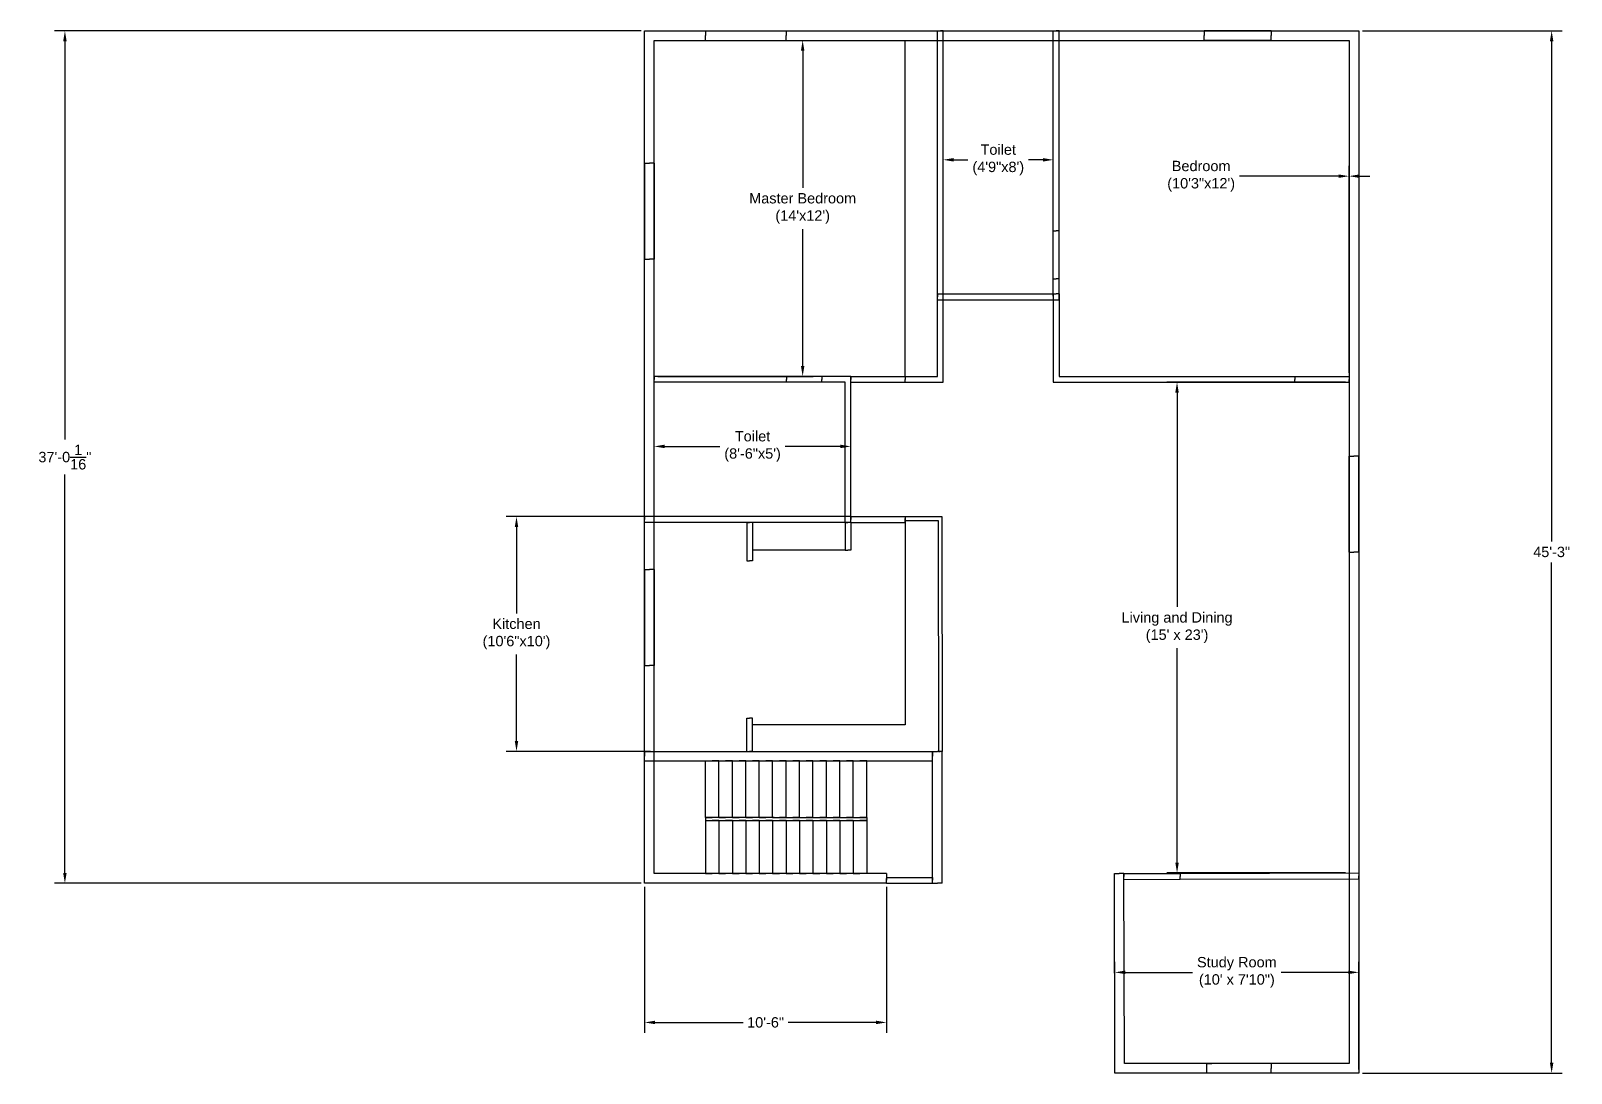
# Model space of a CAD drawing. Header units: inches. Extents: x -446 to 357, y -99 to 444.
import ezdxf

# ---------------------------------------------------------------- set-up
doc = ezdxf.new("R2010")
doc.units = ezdxf.units.IN
doc.header["$MEASUREMENT"] = 0
for name, color, linetype in [('Dimensions', 6, 'Continuous'), ('Doors', 1, 'Continuous'), ('Kitchen', 2, 'Continuous'), ('Stairs', 3, 'Continuous'), ('Walls', 253, 'Continuous'), ('Windows', 4, 'Continuous')]:
    doc.layers.add(name, color=color, linetype=linetype)
doc.styles.get("Standard").update_dxf_attribs({"font": 'arial.ttf'})
doc.dimstyles.get("Standard").update_dxf_attribs({"dimscale": 30, "dimtxt": 0.18, "dimasz": 0.18, "dimexe": 0.18, "dimexo": 0.0625, "dimgap": 0.09, "dimtad": 0, "dimtih": 1, "dimtoh": 1, "dimdec": 4, "dimzin": 0, "dimdsep": 46, "dimlunit": 4, "dimtxsty": 'Standard', "dimcen": 0.09, "dimadec": 0, "dimazin": 0, "dimtfac": 1, "dimtdec": 4, "dimtofl": 0, "dimtmove": 0, "dimatfit": 3, "dimfxl": 1, "dimtolj": 1, "dimtzin": 0, "dimarcsym": 0})

# ---------------------------------------------------------------- blocks, each defined once
blk = doc.blocks.new('*D6')
at = {"layer": 'Defpoints', "color": 0, "transparency": 16777216}
for p in [(246, 444.06), (246, -98.94), (346.5, -98.94)]:
    blk.add_point(p, dxfattribs=at)
at = {"layer": 'Dimensions', "color": 0, "lineweight": -2, "transparency": 16777216}
for p, q in [((247.88, 444.06), (351.9, 444.06)), ((346.5, 438.66), (346.5, 178.02)), ((346.5, -93.54), (346.5, 167.1)), ((247.88, -98.94), (351.9, -98.94))]:
    blk.add_line(p, q, dxfattribs=at)
at = {"layer": 'Dimensions', "color": 0, "transparency": 16777216}
for points in [[(345.6, 438.66), (347.4, 438.66), (346.5, 444.06)], [(345.6, -93.54), (347.4, -93.54), (346.5, -98.94)]]:
    blk.add_solid(points, dxfattribs=at)
at = {"layer": 'Dimensions', "color": 0, "transparency": 16777216, "insert": (346.5, 172.56), "char_height": 5.4, "attachment_point": 5}
blk.add_mtext('\\A1;45\'-3"', dxfattribs=at)
blk = doc.blocks.new('*D39')
at = {"layer": 'Defpoints', "color": 0, "transparency": 16777216}
for p in [(-428.02, 444.06), (-126, 444.06), (-126, 0)]:
    blk.add_point(p, dxfattribs=at)
at = {"layer": 'Dimensions', "color": 0, "lineweight": -2, "transparency": 16777216}
for p, q in [((-127.88, 444.06), (-433.42, 444.06)), ((-428.02, 438.66), (-428.02, 231.15)), ((-428.02, 5.4), (-428.02, 212.92)), ((-127.88, 0), (-433.42, 0))]:
    blk.add_line(p, q, dxfattribs=at)
at = {"layer": 'Dimensions', "color": 0, "transparency": 16777216}
for points in [[(-428.92, 438.66), (-427.12, 438.66), (-428.02, 444.06)], [(-428.92, 5.4), (-427.12, 5.4), (-428.02, 0)]]:
    blk.add_solid(points, dxfattribs=at)
at = {"layer": 'Dimensions', "color": 0, "transparency": 16777216, "insert": (-428.02, 222.03), "char_height": 5.4, "attachment_point": 5}
blk.add_mtext('\\A1;37\'-0{\\H1x;\\S1/16;}"', dxfattribs=at)
blk = doc.blocks.new('*D41')
at = {"layer": 'Defpoints', "color": 0, "transparency": 16777216}
for p in [(-126, 0), (0, 0), (0, -72.5)]:
    blk.add_point(p, dxfattribs=at)
at = {"layer": 'Dimensions', "color": 0, "lineweight": -2, "transparency": 16777216}
for p, q in [((-126, -1.87), (-126, -77.9)), ((0, -1.87), (0, -77.9)), ((-120.6, -72.5), (-74.72, -72.5)), ((-5.4, -72.5), (-51.28, -72.5))]:
    blk.add_line(p, q, dxfattribs=at)
at = {"layer": 'Dimensions', "color": 0, "transparency": 16777216}
for points in [[(-120.6, -71.6), (-120.6, -73.4), (-126, -72.5)], [(-5.4, -71.6), (-5.4, -73.4), (0, -72.5)]]:
    blk.add_solid(points, dxfattribs=at)
at = {"layer": 'Dimensions', "color": 0, "transparency": 16777216, "insert": (-63, -72.5), "char_height": 5.4, "attachment_point": 5}
blk.add_mtext('\\A1;10\'-6"', dxfattribs=at)
blk = doc.blocks.new('*D45')
at = {"layer": 'Defpoints', "color": 0, "transparency": 16777216}
for p in [(-121, 439.06), (-43.68, 439.06), (-121, 264)]:
    blk.add_point(p, dxfattribs=at)
at = {"layer": 'Dimensions', "color": 0, "lineweight": -2, "transparency": 16777216}
for p, q in [((-119.12, 439.06), (-38.28, 439.06)), ((-43.68, 433.66), (-43.68, 362.27)), ((-43.68, 269.4), (-43.68, 340.79)), ((-119.12, 264), (-38.28, 264))]:
    blk.add_line(p, q, dxfattribs=at)
at = {"layer": 'Dimensions', "color": 0, "transparency": 16777216}
for points in [[(-44.58, 433.66), (-42.78, 433.66), (-43.68, 439.06)], [(-44.58, 269.4), (-42.78, 269.4), (-43.68, 264)]]:
    blk.add_solid(points, dxfattribs=at)
at = {"layer": 'Dimensions', "color": 0, "transparency": 16777216, "insert": (-43.68, 351.53), "char_height": 5.4, "attachment_point": 5}
blk.add_mtext("\\A1;Master Bedroom\\P(14'x12')", dxfattribs=at)
blk = doc.blocks.new('*D47')
at = {"layer": 'Defpoints', "color": 0, "transparency": 16777216}
for p in [(-18.63, 227.57), (-121, 188), (-18.63, 188)]:
    blk.add_point(p, dxfattribs=at)
at = {"layer": 'Dimensions', "color": 0, "lineweight": -2, "transparency": 16777216}
for p, q in [((-121, 189.88), (-121, 232.97)), ((-18.63, 189.88), (-18.63, 232.97)), ((-115.6, 227.57), (-86.84, 227.57)), ((-24.03, 227.57), (-52.72, 227.57))]:
    blk.add_line(p, q, dxfattribs=at)
at = {"layer": 'Dimensions', "color": 0, "transparency": 16777216}
for points in [[(-115.6, 228.47), (-115.6, 226.67), (-121, 227.57)], [(-24.03, 228.47), (-24.03, 226.67), (-18.63, 227.57)]]:
    blk.add_solid(points, dxfattribs=at)
at = {"layer": 'Dimensions', "color": 0, "transparency": 16777216, "insert": (-69.78, 227.57), "char_height": 5.4, "attachment_point": 5}
blk.add_mtext('\\A1;Toilet\\P(8\'-6"x5\')', dxfattribs=at)
blk = doc.blocks.new('*D48')
at = {"layer": 'Defpoints', "color": 0, "transparency": 16777216}
for p in [(241, 439.06), (241, 368.34), (241, 264)]:
    blk.add_point(p, dxfattribs=at)
at = {"layer": 'Dimensions', "color": 0, "lineweight": -2, "transparency": 16777216}
for p, q in [((241, 437.19), (241, 362.94)), ((241, 265.88), (241, 373.74)), ((235.6, 368.34), (183.91, 368.34)), ((246.4, 368.34), (251.8, 368.34))]:
    blk.add_line(p, q, dxfattribs=at)
at = {"layer": 'Dimensions', "color": 0, "transparency": 16777216}
for points in [[(235.6, 369.24), (235.6, 367.44), (241, 368.34)], [(246.4, 369.24), (246.4, 367.44), (241, 368.34)]]:
    blk.add_solid(points, dxfattribs=at)
at = {"layer": 'Dimensions', "color": 0, "transparency": 16777216, "insert": (163.91, 368.34), "char_height": 5.4, "attachment_point": 5}
blk.add_mtext('\\A1;Bedroom\\P(10\'3"x12\')', dxfattribs=at)
blk = doc.blocks.new('*D49')
at = {"layer": 'Defpoints', "color": 0, "transparency": 16777216}
for p in [(86.9, 376.86), (29.54, 303.96), (86.9, 303.96)]:
    blk.add_point(p, dxfattribs=at)
at = {"layer": 'Dimensions', "color": 0, "lineweight": -2, "transparency": 16777216}
for p, q in [((29.54, 305.84), (29.54, 382.26)), ((86.9, 305.84), (86.9, 382.26)), ((34.94, 376.86), (42.42, 376.86)), ((81.5, 376.86), (74.03, 376.86))]:
    blk.add_line(p, q, dxfattribs=at)
at = {"layer": 'Dimensions', "color": 0, "transparency": 16777216}
for points in [[(34.94, 377.76), (34.94, 375.96), (29.54, 376.86)], [(81.5, 377.76), (81.5, 375.96), (86.9, 376.86)]]:
    blk.add_solid(points, dxfattribs=at)
at = {"layer": 'Dimensions', "color": 0, "transparency": 16777216, "insert": (58.22, 376.86), "char_height": 5.4, "attachment_point": 5}
blk.add_mtext('\\A1;Toilet\\P(4\'9"x8\')', dxfattribs=at)
blk = doc.blocks.new('*D50')
at = {"layer": 'Defpoints', "color": 0, "transparency": 16777216}
for p in [(-192.76, 191), (-121, 191), (-121, 68.69)]:
    blk.add_point(p, dxfattribs=at)
at = {"layer": 'Dimensions', "color": 0, "lineweight": -2, "transparency": 16777216}
for p, q in [((-122.88, 191), (-198.16, 191)), ((-192.76, 185.6), (-192.76, 140.59)), ((-192.76, 74.09), (-192.76, 119.11)), ((-122.88, 68.69), (-198.16, 68.69))]:
    blk.add_line(p, q, dxfattribs=at)
at = {"layer": 'Dimensions', "color": 0, "transparency": 16777216}
for points in [[(-193.66, 185.6), (-191.86, 185.6), (-192.76, 191)], [(-193.66, 74.09), (-191.86, 74.09), (-192.76, 68.69)]]:
    blk.add_solid(points, dxfattribs=at)
at = {"layer": 'Dimensions', "color": 0, "transparency": 16777216, "insert": (-192.76, 129.85), "char_height": 5.4, "attachment_point": 5}
blk.add_mtext('\\A1;Kitchen\\P(10\'6"x10\')', dxfattribs=at)
blk = doc.blocks.new('*D51')
at = {"layer": 'Defpoints', "color": 0, "transparency": 16777216}
for p in [(246, -46.41), (119, -98.94), (246, -98.94)]:
    blk.add_point(p, dxfattribs=at)
at = {"layer": 'Dimensions', "color": 0, "lineweight": -2, "transparency": 16777216}
for p, q in [((119, -97.06), (119, -41.01)), ((124.4, -46.41), (159.46, -46.41)), ((240.6, -46.41), (205.54, -46.41)), ((246, -97.06), (246, -41.01))]:
    blk.add_line(p, q, dxfattribs=at)
at = {"layer": 'Dimensions', "color": 0, "transparency": 16777216}
for points in [[(124.4, -45.51), (124.4, -47.31), (119, -46.41)], [(240.6, -45.51), (240.6, -47.31), (246, -46.41)]]:
    blk.add_solid(points, dxfattribs=at)
at = {"layer": 'Dimensions', "color": 0, "transparency": 16777216, "insert": (182.5, -46.41), "char_height": 5.4, "attachment_point": 5}
blk.add_mtext('\\A1;Study Room\\P(10\' x 7\'10")', dxfattribs=at)
blk = doc.blocks.new('*D52')
at = {"layer": 'Defpoints', "color": 0, "transparency": 16777216}
for p in [(241, 261), (151.35, 5.37), (241, 5.37)]:
    blk.add_point(p, dxfattribs=at)
at = {"layer": 'Dimensions', "color": 0, "lineweight": -2, "transparency": 16777216}
for p, q in [((239.13, 261), (145.95, 261)), ((151.35, 255.6), (151.35, 143.92)), ((151.35, 10.77), (151.35, 122.44)), ((239.13, 5.37), (145.95, 5.37))]:
    blk.add_line(p, q, dxfattribs=at)
at = {"layer": 'Dimensions', "color": 0, "transparency": 16777216}
for points in [[(150.45, 255.6), (152.25, 255.6), (151.35, 261)], [(150.45, 10.77), (152.25, 10.77), (151.35, 5.37)]]:
    blk.add_solid(points, dxfattribs=at)
at = {"layer": 'Dimensions', "color": 0, "transparency": 16777216, "insert": (151.35, 133.18), "char_height": 5.4, "attachment_point": 5}
blk.add_mtext("\\A1;Living and Dining\\P(15' x 23')", dxfattribs=at)

msp = doc.modelspace()

# ---------------------------------------------------------------- linework, layer by layer
at = {"layer": 'Doors'}
for p, q in [((86.90063, 314.85052), (86.90063, 339.9049)), ((86.90063, 339.9049), (88.40063, 339.9049)), ((89.90063, 339.9049), (88.40063, 339.9049)), ((89.90063, 314.85052), (89.90063, 339.9049)), ((86.90063, 314.85052), (88.40063, 314.85052)), ((89.90063, 314.85052), (88.40063, 314.85052)), ((-33.68995, 264), (-52.06487, 264)), ((-52.06487, 264), (-52.06487, 262.5)), ((-52.06487, 261), (-52.06487, 262.5)), ((-33.68995, 261), (-52.06487, 261)), ((-33.68995, 264), (-33.68995, 262.5)), ((-33.68995, 261), (-33.68995, 262.5)), ((-18.62663, 264), (-18.62663, 262.5)), ((-18.62663, 264), (9.79454, 264)), ((-18.62663, 261), (-18.62663, 262.5)), ((-18.62663, 261), (9.79454, 261)), ((9.79454, 264), (9.79454, 262.5)), ((9.79454, 261), (9.79454, 262.5)), ((212.74189, 264), (212.74189, 262.5)), ((212.74189, 264), (241, 264)), ((212.74189, 261), (212.74189, 262.5)), ((212.74189, 261), (241, 261)), ((241, 264), (241, 262.5)), ((241, 261), (241, 262.5)), ((-18.62663, 191), (-18.62663, 189.5)), ((-18.62663, 191), (9.79454, 191)), ((-18.62663, 188), (-18.62663, 189.5)), ((-18.62663, 188), (9.79454, 188)), ((9.79454, 191), (9.79454, 189.5)), ((9.79454, 188), (9.79454, 189.5)), ((0.02596, 3.02813), (0.02596, 1.52813)), ((0.02596, 3.02813), (24.02596, 3.02813)), ((0.02596, 0.02813), (0.02596, 1.52813)), ((0.02596, 0.02813), (24.02596, 0.02813)), ((24.02596, 3.02813), (24.02596, 1.52813)), ((24.02596, 0.02813), (24.02596, 1.52813)), ((123.68678, 5.01507), (153, 5.1034)), ((123.68678, 5.01507), (123.6913, 3.51507)), ((123.69582, 2.01508), (123.6913, 3.51507)), ((123.69582, 2.01508), (153.00904, 2.10341)), ((153, 5.1034), (153.00452, 3.6034)), ((153.00904, 2.10341), (153.00452, 3.6034))]:
    msp.add_line(p, q, dxfattribs=at)
at = {"layer": 'Kitchen', "color": 30, "true_color": 0xf8991e}
msp.add_line((9.79454, 264), (9.79454, 439.0625), dxfattribs=at)
at = {"layer": 'Kitchen'}
for p, q in [((9.79454, 188), (9.79454, 82.5)), ((-21.62663, 173.5), (-69.81331, 173.5)), ((9.79454, 82.5), (-69.81331, 82.5))]:
    msp.add_line(p, q, dxfattribs=at)
at = {"layer": 'Stairs'}
for p, q in [((-94.31816, 34.19477), (-94.31816, 63.69312)), ((-94.31816, 63.69312), (-90.81816, 63.69312)), ((-87.31816, 63.69312), (-90.81816, 63.69312)), ((-87.31816, 34.19477), (-87.31816, 63.69312)), ((-87.31816, 34.19477), (-87.31816, 63.69312)), ((-87.31816, 63.69312), (-83.81816, 63.69312)), ((-80.31816, 63.69312), (-83.81816, 63.69312)), ((-80.31816, 34.19477), (-80.31816, 63.69312)), ((-80.31816, 34.19477), (-80.31816, 63.69312)), ((-80.31816, 63.69312), (-76.81816, 63.69312)), ((-73.31816, 63.69312), (-76.81816, 63.69312)), ((-73.31816, 34.19477), (-73.31816, 63.69312)), ((-73.31816, 34.19477), (-73.31816, 63.69312)), ((-73.31816, 63.69312), (-69.81816, 63.69312)), ((-66.31816, 63.69312), (-69.81816, 63.69312)), ((-66.31816, 34.19477), (-66.31816, 63.69312)), ((-66.31816, 34.19477), (-66.31816, 63.69312)), ((-66.31816, 63.69312), (-62.81816, 63.69312)), ((-59.31816, 63.69312), (-62.81816, 63.69312)), ((-59.31816, 34.19477), (-59.31816, 63.69312)), ((-59.31816, 34.19477), (-59.31816, 63.69312)), ((-59.31816, 63.69312), (-55.81816, 63.69312)), ((-52.31816, 63.69312), (-55.81816, 63.69312)), ((-52.31816, 34.19477), (-52.31816, 63.69312)), ((-52.31816, 34.19477), (-52.31816, 63.69312)), ((-52.31816, 63.69312), (-48.81816, 63.69312)), ((-45.31816, 63.69312), (-48.81816, 63.69312)), ((-45.31816, 34.19477), (-45.31816, 63.69312)), ((-45.31816, 34.19477), (-45.31816, 63.69312)), ((-45.31816, 63.69312), (-41.81816, 63.69312)), ((-38.31816, 63.69312), (-41.81816, 63.69312)), ((-38.31816, 34.19477), (-38.31816, 63.69312)), ((-38.31816, 34.19477), (-38.31816, 63.69312)), ((-38.31816, 63.69312), (-34.81816, 63.69312)), ((-31.31816, 63.69312), (-34.81816, 63.69312)), ((-31.31816, 34.19477), (-31.31816, 63.69312)), ((-31.31816, 34.19477), (-31.31816, 63.69312)), ((-31.31816, 63.69312), (-27.81816, 63.69312)), ((-24.31816, 63.69312), (-27.81816, 63.69312)), ((-24.31816, 34.19477), (-24.31816, 63.69312)), ((-24.31816, 34.19477), (-24.31816, 63.69312)), ((-24.31816, 63.69312), (-20.81816, 63.69312)), ((-17.31816, 63.69312), (-20.81816, 63.69312)), ((-17.31816, 34.19477), (-17.31816, 63.69312)), ((-17.31816, 34.19477), (-17.31816, 63.69312)), ((-17.31816, 63.69312), (-13.81816, 63.69312)), ((-10.31816, 63.69312), (-13.81816, 63.69312)), ((-10.31816, 34.19477), (-10.31816, 63.69312)), ((-94.31816, 34.19477), (-90.81816, 34.19477)), ((-94.31816, 32.63744), (-90.81816, 32.63744)), ((-94.31816, 32.63744), (-94.31816, 5)), ((-87.31816, 34.19477), (-90.81816, 34.19477)), ((-87.31816, 32.63744), (-90.81816, 32.63744)), ((-87.31816, 34.19477), (-83.81816, 34.19477)), ((-87.31816, 32.63744), (-83.81816, 32.63744)), ((-87.31816, 32.63744), (-87.31816, 5)), ((-87.31816, 32.63744), (-87.31816, 5)), ((-80.31816, 34.19477), (-83.81816, 34.19477)), ((-80.31816, 32.63744), (-83.81816, 32.63744)), ((-80.31816, 34.19477), (-76.81816, 34.19477)), ((-80.31816, 32.63744), (-76.81816, 32.63744)), ((-80.31816, 32.63744), (-80.31816, 5)), ((-80.31816, 32.63744), (-80.31816, 5)), ((-73.31816, 34.19477), (-76.81816, 34.19477)), ((-73.31816, 32.63744), (-76.81816, 32.63744)), ((-73.31816, 34.19477), (-69.81816, 34.19477)), ((-73.31816, 32.63744), (-69.81816, 32.63744)), ((-73.31816, 32.63744), (-73.31816, 5)), ((-73.31816, 32.63744), (-73.31816, 5)), ((-66.31816, 34.19477), (-69.81816, 34.19477)), ((-66.31816, 32.63744), (-69.81816, 32.63744)), ((-66.31816, 34.19477), (-62.81816, 34.19477)), ((-66.31816, 32.63744), (-62.81816, 32.63744)), ((-66.31816, 32.63744), (-66.31816, 5)), ((-66.31816, 32.63744), (-66.31816, 5)), ((-59.31816, 34.19477), (-62.81816, 34.19477)), ((-59.31816, 32.63744), (-62.81816, 32.63744)), ((-59.31816, 34.19477), (-55.81816, 34.19477)), ((-59.31816, 32.63744), (-55.81816, 32.63744)), ((-59.31816, 32.63744), (-59.31816, 5)), ((-59.31816, 32.63744), (-59.31816, 5)), ((-52.31816, 34.19477), (-55.81816, 34.19477)), ((-52.31816, 32.63744), (-55.81816, 32.63744)), ((-52.31816, 34.19477), (-48.81816, 34.19477)), ((-52.31816, 32.63744), (-48.81816, 32.63744)), ((-52.31816, 32.63744), (-52.31816, 5)), ((-52.31816, 32.63744), (-52.31816, 5)), ((-45.31816, 34.19477), (-48.81816, 34.19477)), ((-45.31816, 32.63744), (-48.81816, 32.63744)), ((-45.31816, 34.19477), (-41.81816, 34.19477)), ((-45.31816, 32.63744), (-41.81816, 32.63744)), ((-45.31816, 32.63744), (-45.31816, 5)), ((-45.31816, 32.63744), (-45.31816, 5)), ((-38.31816, 34.19477), (-41.81816, 34.19477)), ((-38.31816, 32.63744), (-41.81816, 32.63744)), ((-38.31816, 34.19477), (-34.81816, 34.19477)), ((-38.31816, 32.63744), (-34.81816, 32.63744)), ((-38.31816, 32.63744), (-38.31816, 5)), ((-38.31816, 32.63744), (-38.31816, 5)), ((-31.31816, 34.19477), (-34.81816, 34.19477)), ((-31.31816, 32.63744), (-34.81816, 32.63744)), ((-31.31816, 34.19477), (-27.81816, 34.19477)), ((-31.31816, 32.63744), (-27.81816, 32.63744)), ((-31.31816, 32.63744), (-31.31816, 5)), ((-31.31816, 32.63744), (-31.31816, 5)), ((-24.31816, 34.19477), (-27.81816, 34.19477)), ((-24.31816, 32.63744), (-27.81816, 32.63744)), ((-24.31816, 34.19477), (-20.81816, 34.19477)), ((-24.31816, 32.63744), (-20.81816, 32.63744)), ((-24.31816, 32.63744), (-24.31816, 5)), ((-24.31816, 32.63744), (-24.31816, 5)), ((-17.31816, 34.19477), (-20.81816, 34.19477)), ((-17.31816, 32.63744), (-20.81816, 32.63744)), ((-17.31816, 34.19477), (-13.81816, 34.19477)), ((-17.31816, 32.63744), (-13.81816, 32.63744)), ((-17.31816, 32.63744), (-17.31816, 5)), ((-17.31816, 32.63744), (-17.31816, 5)), ((-10.31816, 34.19477), (-13.81816, 34.19477)), ((-10.31816, 32.63744), (-13.81816, 32.63744)), ((-10.31816, 32.63744), (-10.31816, 5)), ((-94.31816, 5), (-90.81816, 5)), ((-87.31816, 5), (-90.81816, 5)), ((-87.31816, 5), (-83.81816, 5)), ((-80.31816, 5), (-83.81816, 5)), ((-80.31816, 5), (-76.81816, 5)), ((-73.31816, 5), (-76.81816, 5)), ((-73.31816, 5), (-69.81816, 5)), ((-66.31816, 5), (-69.81816, 5)), ((-66.31816, 5), (-62.81816, 5)), ((-59.31816, 5), (-62.81816, 5)), ((-59.31816, 5), (-55.81816, 5)), ((-52.31816, 5), (-55.81816, 5)), ((-52.31816, 5), (-48.81816, 5)), ((-45.31816, 5), (-48.81816, 5)), ((-45.31816, 5), (-41.81816, 5)), ((-38.31816, 5), (-41.81816, 5)), ((-38.31816, 5), (-34.81816, 5)), ((-31.31816, 5), (-34.81816, 5)), ((-31.31816, 5), (-27.81816, 5)), ((-24.31816, 5), (-27.81816, 5)), ((-24.31816, 5), (-20.81816, 5)), ((-17.31816, 5), (-20.81816, 5)), ((-17.31816, 5), (-13.81816, 5)), ((-10.31816, 5), (-13.81816, 5))]:
    msp.add_line(p, q, dxfattribs=at)
at = {"layer": 'Walls'}
for p, q in [((-126, 0), (-126, 444.0625)), ((-126, 444.0625), (246, 444.0625)), ((26.54329, 264), (26.54329, 444.0625)), ((26.54329, 444.0625), (28.04329, 444.0625)), ((29.54329, 444.0625), (28.04329, 444.0625)), ((29.54329, 261), (29.54329, 444.0625)), ((86.90063, 339.9049), (86.90063, 444.0625)), ((86.90063, 444.0625), (88.40063, 444.0625)), ((89.90063, 444.0625), (88.40063, 444.0625)), ((89.90063, 339.9049), (89.90063, 444.0625)), ((246, 444.0625), (246, -98.9375)), ((-121, 5), (-121, 439.0625)), ((-121, 439.0625), (241, 439.0625)), ((241, 439.0625), (241, -93.9375)), ((86.90063, 339.9049), (88.40063, 339.9049)), ((89.90063, 339.9049), (88.40063, 339.9049)), ((86.90063, 306.96303), (86.90063, 314.85052)), ((86.90063, 314.85052), (88.40063, 314.85052)), ((89.90063, 314.85052), (88.40063, 314.85052)), ((89.90063, 303.96303), (89.90063, 314.85052)), ((26.54329, 306.96303), (26.54329, 305.46303)), ((26.54329, 306.96303), (86.90063, 306.96303)), ((26.54329, 303.96303), (26.54329, 305.46303)), ((86.90063, 306.96303), (88.40063, 306.96303)), ((86.90063, 306.96303), (86.90063, 261)), ((89.90063, 306.96303), (88.40063, 306.96303)), ((89.90063, 306.96303), (89.90063, 264)), ((26.54329, 303.96303), (89.90063, 303.96303)), ((-52.06487, 264), (-121, 264)), ((-121, 264), (-121, 262.5)), ((-121, 261), (-121, 262.5)), ((-52.06487, 261), (-121, 261)), ((-52.06487, 264), (-52.06487, 262.5)), ((-52.06487, 261), (-52.06487, 262.5)), ((-18.62663, 264), (-33.68995, 264)), ((-33.68995, 264), (-33.68995, 262.5)), ((-33.68995, 261), (-33.68995, 262.5)), ((-21.62663, 261), (-33.68995, 261)), ((-21.62663, 188), (-21.62663, 261)), ((-18.62663, 188), (-18.62663, 264)), ((-18.62663, 191), (-18.62663, 261)), ((9.79454, 264), (9.79454, 262.5)), ((9.79454, 264), (26.54329, 264)), ((9.79454, 261), (9.79454, 262.5)), ((9.79454, 261), (29.54329, 261)), ((86.90063, 261), (212.74189, 261)), ((89.90063, 264), (212.74189, 264)), ((212.74189, 264), (212.74189, 262.5)), ((212.74189, 261), (212.74189, 262.5)), ((-18.62663, 191), (-126, 191)), ((-126, 191), (-126, 189.5)), ((-126, 188), (-126, 189.5)), ((-18.62663, 188), (-126, 188)), ((-72.81331, 188), (-71.31331, 188)), ((-72.81331, 188), (-72.81331, 168)), ((-69.81331, 188), (-71.31331, 188)), ((-69.81331, 188), (-69.81331, 168)), ((-21.62663, 188), (-20.12663, 188)), ((-21.62663, 188), (-21.62663, 173.5)), ((-21.62663, 188), (-20.12663, 188)), ((-18.62663, 188), (-20.12663, 188)), ((-18.62663, 188), (-20.12663, 188)), ((-18.62663, 191), (-18.62663, 189.5)), ((-18.62663, 188), (-18.62663, 189.5)), ((-18.62663, 188), (-18.62663, 173.5)), ((9.79454, 191), (9.79454, 188)), ((9.79454, 191), (9.79454, 190)), ((9.79454, 191), (28.8565, 191)), ((9.79454, 189), (9.79454, 190)), ((9.79454, 189), (26.85884, 189)), ((26.85884, 189), (27, 68.69078)), ((28.8565, 191), (29, 68.69312)), ((-21.62663, 173.5), (-20.12663, 173.5)), ((-18.62663, 173.5), (-20.12663, 173.5)), ((-72.81331, 168), (-71.31331, 168)), ((-69.81331, 168), (-71.31331, 168)), ((-72.81331, 68.69312), (-72.81331, 86)), ((-72.81331, 86), (-71.31331, 86)), ((-69.81331, 86), (-71.31331, 86)), ((-69.81331, 68.69312), (-69.81331, 86)), ((-126, 68.69312), (-126, 66.19312)), ((-126, 68.69312), (24, 68.69312)), ((-126, 63.69312), (-126, 66.19312)), ((-72.81331, 68.69312), (-71.31331, 68.69312)), ((-69.81331, 68.69312), (-71.31331, 68.69312)), ((24, 68.69312), (24, 66.19312)), ((24, 0), (24, 68.69312)), ((24, 68.69312), (26.5, 68.69312)), ((24, 63.69312), (24, 66.19312)), ((29, 68.69312), (26.5, 68.69312)), ((27, 68.69078), (28, 68.69195)), ((29, 68.69312), (28, 68.69195)), ((29, 0), (29, 68.69312)), ((29, 63.69312), (29, 68.69312)), ((-126, 63.69312), (24, 63.69312)), ((-58.50428, 34.19477), (-94.31816, 34.19477)), ((-94.31816, 34.19477), (-94.31816, 32.63744)), ((-94.31816, 32.63744), (-10.31816, 32.63744)), ((-58.50428, 34.19477), (-10.31816, 34.19477)), ((-10.31816, 34.19477), (-10.31816, 32.63744)), ((0, 0), (-126, 0)), ((0, 5), (-121, 5)), ((0, 5), (0, 2.5)), ((0, 0), (0, 2.5)), ((24, 0), (26.5, 0)), ((118.6868, 5), (121.18679, 5.00753)), ((119, -98.9375), (118.6868, 5)), ((123.68678, 5.01507), (121.18679, 5.00753)), ((123.98496, -93.9375), (123.68678, 5.01507)), ((153, 5.1034), (246, 5.38364)), ((153, 5.1034), (153.00452, 3.6034)), ((153.00904, 2.10341), (153.00452, 3.6034)), ((153.00904, 2.10341), (246.00904, 2.38365)), ((246, 5.38364), (246.00452, 3.88364)), ((246.00904, 2.38365), (246.00452, 3.88364)), ((29, 0), (26.5, 0)), ((241, -93.9375), (123.98496, -93.9375)), ((246, -98.9375), (119, -98.9375))]:
    msp.add_line(p, q, dxfattribs=at)
at = {"layer": 'Windows'}
for p, q in [((-94.3676, 444.0625), (-94.3676, 441.5625)), ((-94.3676, 444.0625), (-52.23324, 444.0625)), ((-94.3676, 439.0625), (-94.3676, 441.5625)), ((-52.23324, 444.0625), (-52.23324, 441.5625)), ((-52.23324, 439.0625), (-52.23324, 441.5625)), ((200.44948, 444.0625), (165.5, 444.0625)), ((165.5, 444.0625), (165.5, 441.5625)), ((165.5, 439.0625), (165.5, 441.5625)), ((200.44948, 444.0625), (200.44948, 441.5625)), ((200.44948, 439.0625), (200.44948, 441.5625)), ((-94.3676, 439.0625), (-52.23324, 439.0625)), ((200.44948, 439.0625), (165.5, 439.0625)), ((-126.04595, 375.12216), (-123.54595, 375.12216)), ((-126.04595, 375.12216), (-126.04595, 325.17894)), ((-121.04595, 375.12216), (-123.54595, 375.12216)), ((-121.04595, 375.12216), (-121.04595, 325.17894)), ((-126.04595, 325.17894), (-123.54595, 325.17894)), ((-121.04595, 325.17894), (-123.54595, 325.17894)), ((241, 172.5625), (241, 222.5)), ((241, 222.5), (243.5, 222.5)), ((246, 222.5), (243.5, 222.5)), ((246, 172.5625), (246, 222.5)), ((241, 172.5625), (243.5, 172.5625)), ((246, 172.5625), (243.5, 172.5625)), ((-126, 163.44322), (-123.5, 163.44322)), ((-126, 163.44322), (-126, 113.5)), ((-121, 163.44322), (-123.5, 163.44322)), ((-121, 163.44322), (-121, 113.5)), ((-126, 113.5), (-123.5, 113.5)), ((-121, 113.5), (-123.5, 113.5)), ((166.94948, -98.9375), (166.94948, -93.9375)), ((166.94948, -93.9375), (169.44948, -93.9375)), ((171.94948, -93.9375), (169.44948, -93.9375)), ((200.44948, -93.9375), (171.94948, -93.9375)), ((171.94948, -93.9375), (171.94948, -93.9375)), ((200.44948, -93.9375), (200.44948, -96.4375)), ((200.44948, -98.9375), (166.94948, -98.9375)), ((200.44948, -98.9375), (200.44948, -96.4375))]:
    msp.add_line(p, q, dxfattribs=at)

# ---------------------------------------------------------------- dimensions: what is measured, and where the dimension line sits
at = {"layer": 'Dimensions'}
dim = msp.add_aligned_dim(p1=(-126, 0), p2=(-126, 444.0625), distance=302.02104, dimstyle='Standard', dxfattribs=at)
dim.commit()
dim.dimension.update_dxf_attribs({"geometry": '*D39', "text_midpoint": (-428.02104, 222.03125)})
dim = msp.add_linear_dim(base=(346.5, -98.9375), p1=(246, 444.0625), p2=(246, -98.9375), angle=90, dimstyle='Standard', dxfattribs=at)
dim.commit()
dim.dimension.update_dxf_attribs({"geometry": '*D6', "text_midpoint": (346.5, 172.5625)})
dim = msp.add_linear_dim(base=(-43.68006, 439.0625), p1=(-121, 264), p2=(-121, 439.0625), angle=90, text="Master Bedroom\\P(14'x12')", dimstyle='Standard', dxfattribs=at)
dim.commit()
dim.dimension.update_dxf_attribs({"geometry": '*D45', "text_midpoint": (-43.68006, 351.53125), "dimtype": 160})
for base, p1, p2, text, picture, middle in [((241, 368.33698), (241, 439.0625), (241, 264), 'Bedroom\\P(10\'3"x12\')', '*D48', (163.90815, 368.33698)), ((86.90063, 376.86176), (29.54329, 303.96303), (86.90063, 303.96303), 'Toilet\\P(4\'9"x8\')', '*D49', (58.22196, 376.86176)), ((-18.62663, 227.57095), (-121, 188), (-18.62663, 188), 'Toilet\\P(8\'-6"x5\')', '*D47', (-69.78021, 227.57095)), ((246, -46.41362), (119, -98.9375), (246, -98.9375), 'Study Room\\P(10\' x 7\'10")', '*D51', (182.5, -46.41362))]:
    dim = msp.add_linear_dim(base=base, p1=p1, p2=p2, text=text, dimstyle='Standard', dxfattribs=at)
    dim.commit()
    dim.dimension.update_dxf_attribs({"geometry": picture, "text_midpoint": middle, "dimtype": 160})
for base, p1, p2, text, picture, middle in [((151.34909, 5.36857), (241, 261), (241, 5.36857), "Living and Dining\\P(15' x 23')", '*D52', (151.34909, 133.18428)), ((-192.76308, 191), (-121, 68.69312), (-121, 191), 'Kitchen\\P(10\'6"x10\')', '*D50', (-192.76308, 129.84656))]:
    dim = msp.add_linear_dim(base=base, p1=p1, p2=p2, angle=90, text=text, dimstyle='Standard', dxfattribs=at)
    dim.commit()
    dim.dimension.update_dxf_attribs({"geometry": picture, "text_midpoint": middle})
dim = msp.add_linear_dim(base=(0, -72.5), p1=(-126, 0), p2=(0, 0), text='10\'-6"', dimstyle='Standard', dxfattribs=at)
dim.commit()
dim.dimension.update_dxf_attribs({"geometry": '*D41', "text_midpoint": (-63, -72.5)})

doc.saveas('drawing.dxf')
